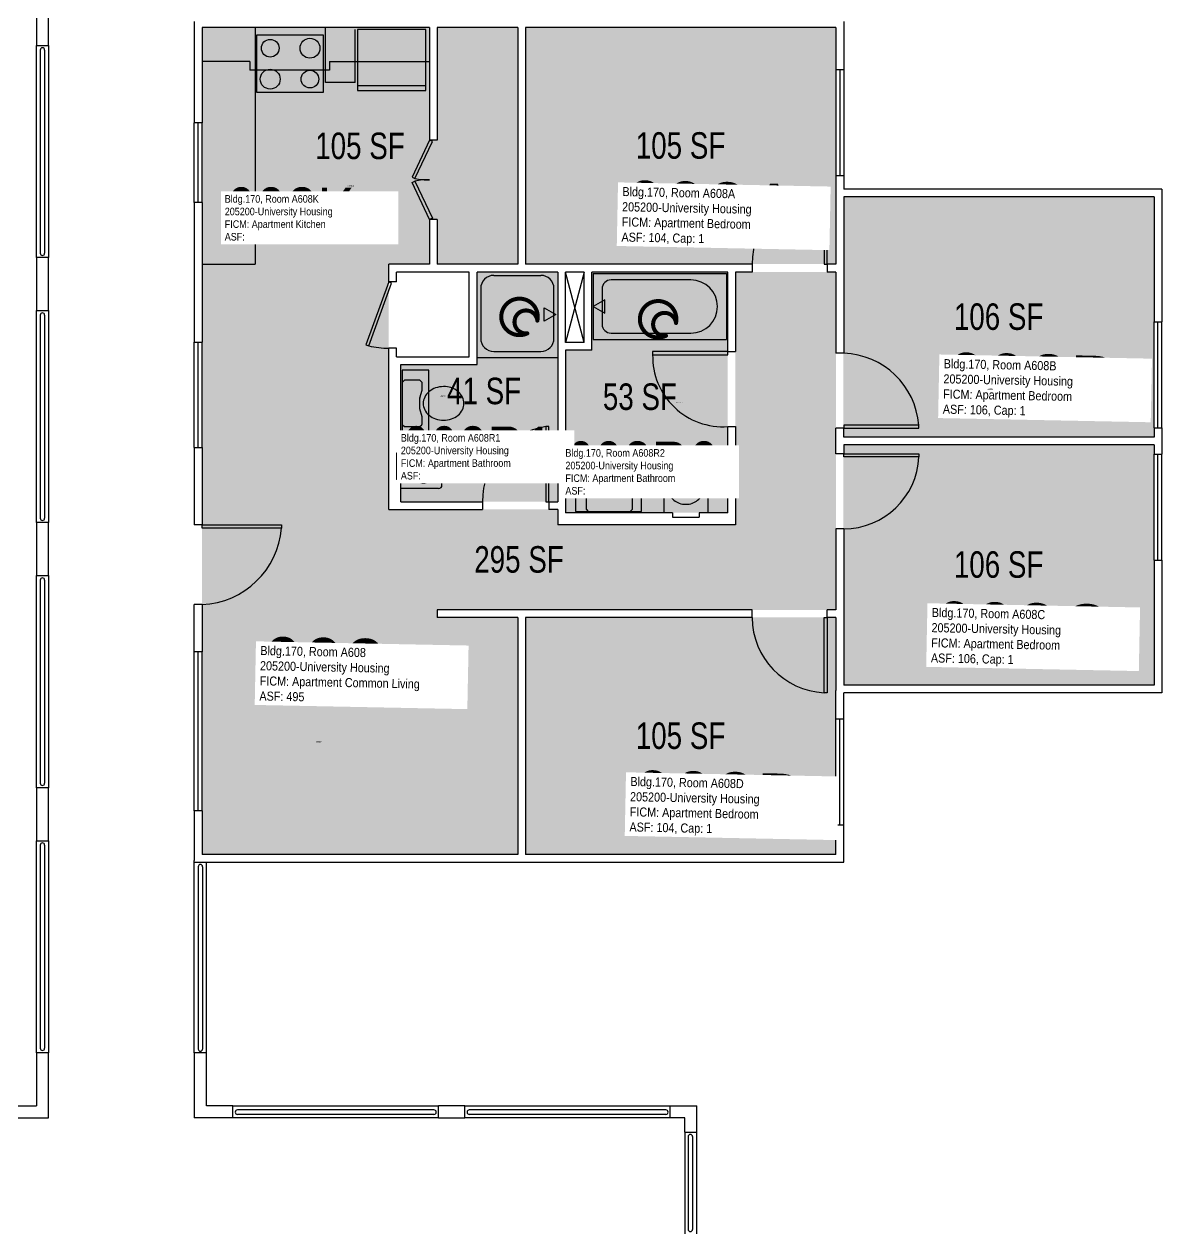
# Model space of a CAD drawing. Header units: inches. Extents: x -88 to 2437, y -52 to 1673.
# Drawn here: x 1898 to 2413, y 274 to 822 of the extents above; entities that cross this region are included whole.
import ezdxf
from ezdxf.enums import TextEntityAlignment as Align

# ---------------------------------------------------------------- set-up
doc = ezdxf.new("R2010")
doc.units = ezdxf.units.IN
doc.header["$LTSCALE"] = 10
doc.header["$MEASUREMENT"] = 0
doc.layers.get('0').update_dxf_attribs({"linetype": 'CONTINUOUS'})
for name, color, linetype in [('A-DOOR', 2, 'CONTINUOUS'), ('A-FLOR', 3, 'CONTINUOUS'), ('A-GLAZ', 1, 'CONTINUOUS'), ('A-IDEN-ICON', 4, 'CONTINUOUS'), ('A-IDEN-RNUM', 7, 'CONTINUOUS'), ('A-IDEN-SNUM', 4, 'CONTINUOUS'), ('A-IDEN-VNUM', 4, 'CONTINUOUS'), ('A-WALL', 5, 'CONTINUOUS'), ('AREA-TEXT', 3, 'CONTINUOUS'), ('Rooms-Category-Color', 7, 'CONTINUOUS'), ('Rooms-College-Color', 7, 'CONTINUOUS'), ('Rooms-Department-Color', 7, 'CONTINUOUS'), ('Rooms-Division-Color', 7, 'CONTINUOUS'), ('Rooms-Information', 7, 'CONTINUOUS')]:
    doc.layers.add(name, color=color, linetype=linetype)
doc.styles.add('CP_AREA', font='arial.ttf', dxfattribs={"height": 15})
doc.styles.add('CP_ROOMSNUMBER', font='arial.ttf', dxfattribs={"height": 1})
doc.styles.add('CP_ROOMVNUMBER', font='arial.ttf', dxfattribs={"width": 0.85, "height": 0.075})

# ---------------------------------------------------------------- blocks, each defined once
blk = doc.blocks.new('CPBATH')
at = {"color": 0, "linetype": 'ByBlock', "const_width": 0.0127}
for points in [[(0.0571, 0.0168, 0.861492), (-0.0551, 0, 1)], [(0.0571, 0.0168, 0.729002), (-0.0084, -0.0042, 1)], [(-0.0551, 0, 0.726902), (0.0487, -0.0337, 1)], [(-0.0084, -0.0042, 0.609468), (0.0487, -0.0337, 1)]]:
    blk.add_lwpolyline(points, format="xyb", dxfattribs=at)
at = {"color": 0, "linetype": 'ByBlock', "const_width": 0.00637}
for points in [[(0.0544, 0.0152, 1), (0.0599, 0.0184, 1)], [(0.0459, -0.0353, 1), (0.0515, -0.0321, 1)]]:
    blk.add_lwpolyline(points, format="xyb", close=True, dxfattribs=at)

msp = doc.modelspace()

# ---------------------------------------------------------------- hatches: boundary and pattern name
at = {"layer": 'Rooms-Category-Color', "true_color": 0x728ef3}
for points in [[(2081.81, 712.84), (1978.81, 712.84), (1978.81, 820.09), (2081.81, 820.09), (2081.81, 769.09), (2085.31, 769.09), (2085.31, 820.09), (2121.81, 820.09), (2121.81, 712.84), (2085.31, 712.84), (2085.31, 733.09), (2081.81, 733.09)], [(2125.18, 713.02), (2125.18, 820.27), (2265.68, 820.27), (2265.68, 713.02)], [(2269.18, 634.77), (2269.18, 743.52), (2409.68, 743.52), (2409.68, 634.77)], [(2265.81, 709.34), (2265.81, 556.34), (2085.31, 556.34), (2085.31, 552.84), (2121.81, 552.84), (2121.81, 445.59), (1978.81, 445.59), (1978.81, 712.84), (2063.31, 712.84), (2063.31, 601.84), (2139.81, 601.84), (2139.81, 594.84), (2220.31, 594.84), (2220.31, 709.34)], [(2068.81, 667.47), (2103.31, 667.47), (2103.31, 709.34), (2139.81, 709.34), (2139.81, 605.34), (2068.81, 605.34)], [(2216.81, 709.34), (2216.81, 600.34), (2143.31, 600.34), (2143.31, 673.97), (2155.31, 673.97), (2155.31, 709.34)], [(2269.18, 522.52), (2269.18, 631.27), (2409.68, 631.27), (2409.68, 522.52)], [(2125.18, 445.77), (2125.18, 553.02), (2265.68, 553.02), (2265.68, 445.77)]]:
    msp.add_hatch(color=171, dxfattribs=at).paths.add_polyline_path(points)
at = {"layer": 'Rooms-College-Color', "true_color": 0xadadad}
for points in [[(2081.81, 712.84), (1978.81, 712.84), (1978.81, 820.09), (2081.81, 820.09), (2081.81, 769.09), (2085.31, 769.09), (2085.31, 820.09), (2121.81, 820.09), (2121.81, 712.84), (2085.31, 712.84), (2085.31, 733.09), (2081.81, 733.09)], [(2125.18, 713.02), (2125.18, 820.27), (2265.68, 820.27), (2265.68, 713.02)], [(2269.18, 634.77), (2269.18, 743.52), (2409.68, 743.52), (2409.68, 634.77)], [(2265.81, 709.34), (2265.81, 556.34), (2085.31, 556.34), (2085.31, 552.84), (2121.81, 552.84), (2121.81, 445.59), (1978.81, 445.59), (1978.81, 712.84), (2063.31, 712.84), (2063.31, 601.84), (2139.81, 601.84), (2139.81, 594.84), (2220.31, 594.84), (2220.31, 709.34)], [(2068.81, 667.47), (2103.31, 667.47), (2103.31, 709.34), (2139.81, 709.34), (2139.81, 605.34), (2068.81, 605.34)], [(2216.81, 709.34), (2216.81, 600.34), (2143.31, 600.34), (2143.31, 673.97), (2155.31, 673.97), (2155.31, 709.34)], [(2269.18, 522.52), (2269.18, 631.27), (2409.68, 631.27), (2409.68, 522.52)], [(2125.18, 445.77), (2125.18, 553.02), (2265.68, 553.02), (2265.68, 445.77)]]:
    msp.add_hatch(color=253, dxfattribs=at).paths.add_polyline_path(points)
at = {"layer": 'Rooms-Department-Color', "true_color": 0x604aed}
for points in [[(2081.81, 712.84), (1978.81, 712.84), (1978.81, 820.09), (2081.81, 820.09), (2081.81, 769.09), (2085.31, 769.09), (2085.31, 820.09), (2121.81, 820.09), (2121.81, 712.84), (2085.31, 712.84), (2085.31, 733.09), (2081.81, 733.09)], [(2125.18, 713.02), (2125.18, 820.27), (2265.68, 820.27), (2265.68, 713.02)], [(2269.18, 634.77), (2269.18, 743.52), (2409.68, 743.52), (2409.68, 634.77)], [(2265.81, 709.34), (2265.81, 556.34), (2085.31, 556.34), (2085.31, 552.84), (2121.81, 552.84), (2121.81, 445.59), (1978.81, 445.59), (1978.81, 712.84), (2063.31, 712.84), (2063.31, 601.84), (2139.81, 601.84), (2139.81, 594.84), (2220.31, 594.84), (2220.31, 709.34)], [(2068.81, 667.47), (2103.31, 667.47), (2103.31, 709.34), (2139.81, 709.34), (2139.81, 605.34), (2068.81, 605.34)], [(2216.81, 709.34), (2216.81, 600.34), (2143.31, 600.34), (2143.31, 673.97), (2155.31, 673.97), (2155.31, 709.34)], [(2269.18, 522.52), (2269.18, 631.27), (2409.68, 631.27), (2409.68, 522.52)], [(2125.18, 445.77), (2125.18, 553.02), (2265.68, 553.02), (2265.68, 445.77)]]:
    msp.add_hatch(color=173, dxfattribs=at).paths.add_polyline_path(points)
at = {"layer": 'Rooms-Division-Color', "true_color": 0x604aed}
for points in [[(2081.81, 712.84), (1978.81, 712.84), (1978.81, 820.09), (2081.81, 820.09), (2081.81, 769.09), (2085.31, 769.09), (2085.31, 820.09), (2121.81, 820.09), (2121.81, 712.84), (2085.31, 712.84), (2085.31, 733.09), (2081.81, 733.09)], [(2125.18, 713.02), (2125.18, 820.27), (2265.68, 820.27), (2265.68, 713.02)], [(2269.18, 634.77), (2269.18, 743.52), (2409.68, 743.52), (2409.68, 634.77)], [(2265.81, 709.34), (2265.81, 556.34), (2085.31, 556.34), (2085.31, 552.84), (2121.81, 552.84), (2121.81, 445.59), (1978.81, 445.59), (1978.81, 712.84), (2063.31, 712.84), (2063.31, 601.84), (2139.81, 601.84), (2139.81, 594.84), (2220.31, 594.84), (2220.31, 709.34)], [(2068.81, 667.47), (2103.31, 667.47), (2103.31, 709.34), (2139.81, 709.34), (2139.81, 605.34), (2068.81, 605.34)], [(2216.81, 709.34), (2216.81, 600.34), (2143.31, 600.34), (2143.31, 673.97), (2155.31, 673.97), (2155.31, 709.34)], [(2269.18, 522.52), (2269.18, 631.27), (2409.68, 631.27), (2409.68, 522.52)], [(2125.18, 445.77), (2125.18, 553.02), (2265.68, 553.02), (2265.68, 445.77)]]:
    msp.add_hatch(color=173, dxfattribs=at).paths.add_polyline_path(points)

# ---------------------------------------------------------------- linework, layer by layer
for p, q in [((2002.81, 820.09), (2002.81, 712.84)), ((2003.67, 816.68), (2033.67, 816.68)), ((2003.67, 790.68), (2003.67, 816.68)), ((2033.67, 816.68), (2033.67, 790.68)), ((2034.67, 795.09), (2034.67, 820.09)), ((2048.18, 795.09), (2048.18, 819.09)), ((2080.18, 819.09), (2049.18, 819.09)), ((2049.18, 819.09), (2049.18, 791.59)), ((2080.18, 791.59), (2080.18, 819.09)), ((2000.44, 804.68), (1978.81, 804.68)), ((2000.44, 804.68), (2000.44, 800.68)), ((2036.44, 800.68), (2000.44, 800.68)), ((2036.44, 804.68), (2081.81, 804.68)), ((2036.44, 804.68), (2036.44, 800.68)), ((2048.18, 795.09), (2034.67, 795.09)), ((2033.67, 790.68), (2003.67, 790.68)), ((2049.18, 793.84), (2080.18, 793.84)), ((2049.18, 791.59), (2080.18, 791.59)), ((1978.81, 712.84), (2002.81, 712.84)), ((2110.97, 707.84), (2132.14, 707.84)), ((2151.81, 709.35), (2143.31, 677.47)), ((2151.81, 677.47), (2143.31, 709.34)), ((2155.93, 708.72), (2216.18, 708.72)), ((2155.93, 708.72), (2155.93, 678.72)), ((2216.18, 708.72), (2216.18, 678.72)), ((2104.97, 701.84), (2104.97, 679.34)), ((2138.14, 679.34), (2138.14, 701.84)), ((2159.95, 701.75), (2159.95, 685.68)), ((2200.11, 705.77), (2163.96, 705.77)), ((2161.13, 696.72), (2155.93, 693.72)), ((2161.13, 690.72), (2161.13, 696.72)), ((2133.71, 687.09), (2133.71, 693.09)), ((2133.71, 693.09), (2138.91, 690.09)), ((2155.93, 693.72), (2161.13, 690.72)), ((2138.91, 690.09), (2133.71, 687.09)), ((2163.96, 681.67), (2200.11, 681.67)), ((2155.93, 678.72), (2216.18, 678.72)), ((2139.81, 670.47), (2103.31, 670.47)), ((2110.97, 673.34), (2132.14, 673.34)), ((2081.41, 664.84), (2069.41, 664.84)), ((2069.41, 664.84), (2069.41, 634.84)), ((2081.41, 634.84), (2081.41, 664.84)), ((2070.41, 660.34), (2069.41, 659.34)), ((2069.41, 659.34), (2069.41, 640.34)), ((2077.41, 660.34), (2070.41, 660.34)), ((2078.41, 659.34), (2077.41, 660.34)), ((2078.41, 655.84), (2078.41, 659.34)), ((2077.41, 647.34), (2077.41, 652.28)), ((2077.42, 652.4), (2078.41, 655.84)), ((2078.41, 643.84), (2077.41, 647.34)), ((2078.41, 640.51), (2078.41, 643.84)), ((2069.41, 640.34), (2070.41, 639.34)), ((2070.41, 639.34), (2077.41, 639.34)), ((2077.41, 639.34), (2078.28, 640.22)), ((2085.93, 631.34), (2068.81, 631.34)), ((2069.41, 634.84), (2081.41, 634.84)), ((2087.43, 612.84), (2087.43, 629.84)), ((2206.31, 618.97), (2189.31, 618.97)), ((2187.81, 617.47), (2187.81, 600.34)), ((2207.81, 617.47), (2207.81, 600.34)), ((2085.93, 611.34), (2068.81, 611.34)), ((2147.81, 612.97), (2147.81, 600.97)), ((2177.81, 612.97), (2147.81, 612.97)), ((2152.68, 608.79), (2152.68, 601.97)), ((2153.68, 609.97), (2152.8, 609.09)), ((2157.18, 609.97), (2153.68, 609.97)), ((2160.63, 608.98), (2157.18, 609.97)), ((2165.62, 608.97), (2160.74, 608.97)), ((2169.18, 609.97), (2165.74, 608.98)), ((2172.51, 609.97), (2169.18, 609.97)), ((2173.68, 608.97), (2172.8, 609.84)), ((2173.68, 601.97), (2173.68, 608.97)), ((2177.81, 600.97), (2177.81, 612.97)), ((2147.81, 600.97), (2177.81, 600.97)), ((2152.68, 601.97), (2153.68, 600.97)), ((2153.68, 600.97), (2172.68, 600.97)), ((2172.68, 600.97), (2173.68, 601.97))]:
    msp.add_line(p, q)
for centre, radius in [((2009.67, 810.68), 4), ((2027.67, 810.68), 4.5), ((2009.67, 796.68), 4.5), ((2027.67, 796.68), 4)]:
    msp.add_circle(centre, radius)
for centre, radius, start, end in [((2110.97, 701.84), 6, 90, 180), ((2132.14, 701.84), 6, 0, 90), ((2163.96, 701.75), 4.02, 90, 180), ((2200.11, 693.72), 12.05, 270, 90), ((2163.96, 685.68), 4.02, 180, 270), ((2110.97, 679.34), 6, 180, 270), ((2132.14, 679.34), 6, 270, 0), ((2088.17, 646.26), 11.18, 90, 108.8354), ((2088.74, 648.91), 8.55, 71.1646, 93.7754), ((2077.82, 652.28), 0.418, 164.0546, 180), ((2085.24, 649.84), 6.3, 153.2988, 180), ((2086.66, 649.13), 7.89, 129.4725, 153.2988), ((2087.57, 648.02), 9.33, 108.8354, 129.4725), ((2088.19, 647.31), 10.24, 50.5275, 71.1646), ((2089.69, 649.13), 7.89, 26.7012, 50.5275), ((2091.1, 649.84), 6.3, 0, 26.7012), ((2085.24, 649.84), 6.3, 180, 206.7012), ((2086.66, 650.55), 7.89, 206.7012, 230.5275), ((2089.69, 650.55), 7.89, 309.4725, 333.2988), ((2091.1, 649.84), 6.3, 333.2988, 0), ((2087.57, 651.67), 9.33, 230.5275, 251.1646), ((2088.17, 653.42), 11.18, 251.1646, 270), ((2088.17, 653.42), 11.18, 270, 288.8354), ((2088.77, 651.67), 9.33, 288.8354, 309.4725), ((2077.99, 640.51), 0.418, 315, 0), ((2085.93, 629.84), 1.5, 0, 90), ((2080.36, 621.79), 7.65, 139.8991, 160.7706), ((2079.55, 622.47), 6.59, 116.1916, 139.8991), ((2079.03, 623.52), 5.42, 90, 116.1916), ((2079.03, 623.52), 5.42, 63.8084, 90), ((2078.51, 622.47), 6.59, 40.1009, 63.8084), ((2077.7, 621.79), 7.65, 19.2294, 40.1009), ((2165.71, 619.75), 10.24, 140.5275, 161.1646), ((2163.89, 621.25), 7.89, 116.7012, 140.5275), ((2163.18, 622.66), 6.3, 90, 116.7012), ((2163.18, 622.66), 6.3, 63.2988, 90), ((2162.47, 621.25), 7.89, 39.4725, 63.2988), ((2161.36, 620.33), 9.33, 18.8354, 39.4725), ((2081.63, 621.34), 9, 160.7706, 180), ((2081.63, 621.34), 9, 180, 199.2294), ((2076.43, 621.34), 9, 0, 19.2294), ((2076.43, 621.34), 9, 340.7706, 0), ((2164.11, 620.3), 8.55, 161.1646, 183.7754), ((2166.76, 619.73), 11.18, 180, 198.8354), ((2159.6, 619.73), 11.18, 0, 18.8354), ((2159.6, 619.73), 11.18, 341.1646, 0), ((2189.31, 617.47), 1.5, 90, 180), ((2206.31, 617.47), 1.5, 0, 90), ((2080.36, 620.9), 7.65, 199.2294, 220.1009), ((2079.55, 620.21), 6.59, 220.1009, 243.8084), ((2079.03, 619.16), 5.42, 243.8084, 270), ((2079.03, 619.16), 5.42, 270, 296.1916), ((2078.51, 620.21), 6.59, 296.1916, 319.8991), ((2077.7, 620.9), 7.65, 319.8991, 340.7706), ((2165.01, 619.13), 9.33, 198.8354, 219.4725), ((2161.36, 619.13), 9.33, 320.5275, 341.1646), ((2196.68, 610.05), 6.59, 130.1009, 153.8084), ((2197.36, 609.24), 7.65, 109.2294, 130.1009), ((2197.81, 607.96), 9, 90, 109.2294), ((2197.81, 607.96), 9, 70.7706, 90), ((2198.25, 609.24), 7.65, 49.8991, 70.7706), ((2198.93, 610.05), 6.59, 26.1916, 49.8991), ((2085.93, 612.84), 1.5, 270, 0), ((2153.1, 608.79), 0.418, 135, 180), ((2163.89, 618.22), 7.89, 219.4725, 243.2988), ((2163.18, 616.8), 6.3, 243.2988, 270), ((2160.74, 609.38), 0.418, 254.0546, 270), ((2163.18, 616.8), 6.3, 270, 296.7012), ((2165.62, 609.38), 0.418, 270, 285.9454), ((2162.47, 618.22), 7.89, 296.7012, 320.5275), ((2172.51, 609.55), 0.418, 45, 90), ((2195.63, 610.57), 5.42, 153.8084, 180), ((2195.63, 610.57), 5.42, 180, 206.1916), ((2196.68, 611.08), 6.59, 206.1916, 229.8991), ((2198.93, 611.08), 6.59, 310.1009, 333.8084), ((2199.99, 610.57), 5.42, 0, 26.1916), ((2199.99, 610.57), 5.42, 333.8084, 0), ((2197.36, 611.9), 7.65, 229.8991, 250.7706), ((2197.81, 613.17), 9, 250.7706, 270), ((2197.81, 613.17), 9, 270, 289.2294), ((2198.25, 611.9), 7.65, 289.2294, 310.1009)]:
    msp.add_arc(centre, radius, start, end)
at = {"layer": 'A-DOOR'}
for p, q in [((2081.81, 769.09), (2073.93, 752.24)), ((2075.21, 751.65), (2083.09, 768.49)), ((2083.09, 768.49), (2081.81, 769.09)), ((2073.93, 752.24), (2075.21, 751.65)), ((2073.93, 749.94), (2075.21, 750.54)), ((2075.21, 750.54), (2083.09, 733.69)), ((2081.81, 733.09), (2073.93, 749.94)), ((2261.81, 746.84), (2260.39, 746.84)), ((2260.39, 746.84), (2260.39, 712.84)), ((2261.81, 712.84), (2261.81, 746.84)), ((2083.09, 733.69), (2081.81, 733.09)), ((2260.39, 712.84), (2261.81, 712.84)), ((2063.31, 704.84), (2053.01, 676.36)), ((2054.34, 675.88), (2064.64, 704.36)), ((2064.64, 704.36), (2063.31, 704.84)), ((2053.01, 676.36), (2054.34, 675.88)), ((2216.81, 673.34), (2182.81, 673.34)), ((2182.81, 673.34), (2182.81, 671.92)), ((2182.81, 671.92), (2216.81, 671.92)), ((2216.81, 671.92), (2216.81, 673.34)), ((2135.81, 639.34), (2134.39, 639.34)), ((2134.39, 639.34), (2134.39, 605.34)), ((2135.81, 605.34), (2135.81, 639.34)), ((2269.31, 640.01), (2269.31, 638.59)), ((2303.31, 640.01), (2269.31, 640.01)), ((2269.31, 638.59), (2303.31, 638.59)), ((2303.31, 638.59), (2303.31, 640.01)), ((2269.31, 625.67), (2269.31, 627.09)), ((2269.31, 627.09), (2303.31, 627.09)), ((2303.31, 625.67), (2269.31, 625.67)), ((2303.31, 627.09), (2303.31, 625.67)), ((2134.39, 605.34), (2135.81, 605.34)), ((1978.81, 593.42), (1978.81, 594.84)), ((1978.81, 594.84), (2014.81, 594.84)), ((2014.81, 593.42), (1978.81, 593.42)), ((2014.81, 594.84), (2014.81, 593.42)), ((2260.39, 552.84), (2261.81, 552.84)), ((2260.39, 518.84), (2260.39, 552.84)), ((2261.81, 552.84), (2261.81, 518.84)), ((2261.81, 518.84), (2260.39, 518.84))]:
    msp.add_line(p, q, dxfattribs=at)
for centre, radius, start, end in [((2080.64, 776.77), 25.7, 257.7951, 272.6003), ((2080.64, 725.42), 25.7, 87.3997, 102.2049), ((2261.57, 713.1), 33.77, 92.005, 180.4328), ((2064.23, 721.38), 46.56, 257.7303, 268.8634), ((2214.68, 671.16), 31.88, 178.6169, 273.8208), ((2267.99, 637.18), 35.43, 4.5723, 87.8654), ((2139.66, 605.9), 33.85, 98.9487, 180.9447), ((2269.36, 627.07), 33.98, 269.9173, 357.6449), ((1977.33, 596.41), 37.6, 272.2523, 355.4481), ((2262.19, 553.18), 34.38, 180.5585, 267.0038)]:
    msp.add_arc(centre, radius, start, end, dxfattribs=at)
at = {"layer": 'A-FLOR'}
for p, q in [((1905.56, 809.86), (1905.56, 717.86)), ((1907.56, 809.86), (1907.56, 717.86)), ((1905.56, 689.86), (1905.56, 597.86)), ((1907.56, 689.86), (1907.56, 597.86)), ((1905.56, 569.86), (1905.56, 477.86)), ((1907.56, 569.86), (1907.56, 477.86)), ((1905.56, 449.86), (1905.56, 357.86)), ((1907.56, 449.86), (1907.56, 357.86)), ((1977.06, 440.09), (1977.06, 357.51)), ((1979.06, 440.09), (1979.06, 357.51)), ((2083.81, 329.93), (1994.81, 329.93)), ((2188.81, 329.93), (2099.81, 329.93)), ((2083.81, 327.93), (1994.81, 327.93)), ((2188.81, 327.93), (2099.81, 327.93)), ((2198.88, 317.86), (2198.88, 275.86)), ((2200.88, 317.86), (2200.88, 275.86))]:
    msp.add_line(p, q, dxfattribs=at)
for centre, start, end in [((1906.56, 809.86), 0, 180), ((1906.56, 717.86), 180, 0), ((1906.56, 689.86), 0, 180), ((1906.56, 597.86), 180, 0), ((1906.56, 569.86), 0, 180), ((1906.56, 477.86), 180, 0), ((1906.56, 449.86), 0, 180), ((1978.06, 440.09), 360, 180), ((1906.56, 357.86), 180, 0), ((1978.06, 357.51), 180, 0)]:
    msp.add_arc(centre, 1, start, end, dxfattribs=at)
at = {"layer": 'A-FLOR', "extrusion": (5.11452e-05, 1.68319e-14, 1)}
for centre in [(1994.81, 328.93, 0.1), (2099.81, 328.93, 0.11)]:
    msp.add_arc(centre, 1, 90, 270, dxfattribs=at)
at = {"layer": 'A-FLOR', "extrusion": (-5.11452e-05, 1.46751e-14, 1)}
for centre in [(2083.81, 328.93, -0.11), (2188.81, 328.93, -0.11)]:
    msp.add_arc(centre, 1, 270, 90, dxfattribs=at)
at = {"layer": 'A-FLOR', "extrusion": (2.10505e-14, -5.11452e-05, 1)}
msp.add_arc((2199.88, 317.86, -0.02), 1, 0, 180, dxfattribs=at)
at = {"layer": 'A-FLOR', "extrusion": (1.04848e-14, 5.11452e-05, 1)}
msp.add_arc((2199.88, 275.86, 0.01), 1, 180, 360, dxfattribs=at)
at = {"layer": 'A-GLAZ'}
for p, q in [((2265.81, 800.84), (2265.81, 752.84)), ((2267.56, 800.84), (2267.56, 752.84)), ((2269.31, 800.84), (2269.31, 752.84)), ((1975.31, 740.84), (1975.31, 776.84)), ((1977.06, 740.84), (1977.06, 776.84)), ((1978.81, 740.84), (1978.81, 776.84)), ((2409.81, 638.84), (2409.81, 686.84)), ((2411.56, 638.84), (2411.56, 686.84)), ((2413.31, 638.84), (2413.31, 686.84)), ((1975.31, 629.84), (1975.31, 677.59)), ((1977.06, 629.84), (1977.06, 677.59)), ((1978.81, 629.84), (1978.81, 677.59)), ((2409.81, 578.84), (2409.81, 626.84)), ((2411.56, 578.84), (2411.56, 626.84)), ((2413.31, 578.84), (2413.31, 626.84)), ((1975.31, 465.34), (1975.31, 537.34)), ((1977.06, 465.34), (1977.06, 537.34)), ((1978.81, 465.34), (1978.81, 537.34)), ((2265.81, 458.84), (2265.81, 506.84)), ((2267.56, 458.84), (2267.56, 506.84)), ((2269.31, 458.84), (2269.31, 506.84))]:
    msp.add_line(p, q, dxfattribs=at)
at = {"layer": 'A-WALL'}
for p, q in [((1903.81, 835.86), (1903.81, 811.86)), ((1909.31, 811.86), (1909.31, 835.86)), ((1975.31, 822.84), (1975.31, 776.84)), ((2269.31, 822.84), (2269.31, 800.84)), ((1978.81, 820.09), (1978.81, 776.84)), ((2081.81, 820.09), (1978.81, 820.09)), ((2081.81, 820.09), (2081.81, 769.09)), ((2085.31, 820.09), (2085.31, 769.09)), ((2121.81, 820.09), (2085.31, 820.09)), ((2121.81, 820.09), (2121.81, 712.84)), ((2125.31, 820.09), (2125.31, 712.84)), ((2265.81, 820.09), (2125.31, 820.09)), ((2265.81, 820.09), (2265.81, 800.84)), ((1903.81, 715.86), (1903.81, 811.86)), ((1903.81, 811.86), (1909.31, 811.86)), ((1909.31, 811.86), (1909.31, 715.86)), ((2269.31, 800.84), (2265.81, 800.84)), ((1978.81, 776.84), (1975.31, 776.84)), ((2085.31, 769.09), (2081.81, 769.09)), ((2269.31, 752.84), (2265.81, 752.84)), ((2265.81, 752.84), (2265.81, 747.84)), ((2269.31, 752.84), (2269.31, 746.84)), ((2265.81, 747.84), (2265.81, 712.84)), ((2413.31, 746.84), (2269.31, 746.84)), ((2413.31, 746.84), (2413.31, 686.84)), ((1975.31, 740.84), (1975.31, 677.59)), ((1978.81, 740.84), (1975.31, 740.84)), ((1978.81, 740.84), (1978.81, 712.84)), ((2269.31, 743.34), (2269.31, 672.59)), ((2409.81, 743.34), (2269.31, 743.34)), ((2409.81, 743.34), (2409.81, 686.84)), ((2081.81, 733.09), (2081.81, 712.84)), ((2085.31, 733.09), (2081.81, 733.09)), ((2085.31, 733.09), (2085.31, 712.84)), ((1909.31, 715.86), (1903.81, 715.86)), ((1903.81, 715.86), (1903.81, 691.86)), ((1909.31, 691.86), (1909.31, 715.86)), ((1978.81, 712.84), (1978.81, 677.59)), ((2081.81, 712.84), (2063.31, 712.84)), ((2063.31, 704.84), (2063.31, 712.84)), ((2121.81, 712.84), (2085.31, 712.84)), ((2227.81, 712.84), (2125.31, 712.84)), ((2227.81, 712.84), (2227.81, 709.34)), ((2265.81, 712.84), (2261.81, 712.84)), ((2261.81, 712.84), (2261.81, 709.34)), ((2099.81, 709.34), (2066.81, 709.34)), ((2066.81, 704.84), (2066.81, 709.34)), ((2099.81, 670.97), (2099.81, 709.34)), ((2139.81, 709.34), (2103.31, 709.34)), ((2103.31, 667.47), (2103.31, 709.34)), ((2139.81, 709.34), (2139.81, 605.34)), ((2151.81, 709.34), (2143.31, 709.34)), ((2143.31, 677.47), (2143.31, 709.34)), ((2151.81, 677.47), (2151.81, 709.34)), ((2216.81, 709.34), (2155.31, 709.34)), ((2155.31, 673.97), (2155.31, 709.34)), ((2216.81, 673.34), (2216.81, 709.34)), ((2227.81, 709.34), (2220.31, 709.34)), ((2220.31, 709.34), (2220.31, 673.34)), ((2265.81, 709.34), (2261.81, 709.34)), ((2265.81, 709.34), (2265.81, 672.59)), ((2066.81, 704.84), (2063.31, 704.84)), ((1903.81, 595.86), (1903.81, 691.86)), ((1903.81, 691.86), (1909.31, 691.86)), ((1909.31, 691.86), (1909.31, 595.86)), ((2409.81, 686.84), (2413.31, 686.84)), ((1975.31, 677.59), (1978.81, 677.59)), ((2066.81, 674.84), (2063.31, 674.84)), ((2063.31, 601.84), (2063.31, 674.84)), ((2066.81, 670.97), (2066.81, 674.84)), ((2151.81, 677.47), (2143.31, 677.47)), ((2143.31, 673.97), (2143.31, 600.34)), ((2155.31, 673.97), (2143.31, 673.97)), ((2066.81, 670.97), (2099.81, 670.97)), ((2216.81, 673.34), (2220.31, 673.34)), ((2269.31, 672.59), (2265.81, 672.59)), ((2068.81, 667.47), (2103.31, 667.47)), ((2068.81, 627.34), (2068.81, 667.47)), ((2216.81, 600.34), (2216.81, 639.34)), ((2216.81, 639.34), (2220.31, 639.34)), ((2220.31, 639.34), (2220.31, 594.84)), ((2265.81, 627.09), (2265.81, 638.59)), ((2269.31, 638.59), (2265.81, 638.59)), ((2269.31, 634.59), (2269.31, 638.59)), ((2409.81, 638.84), (2413.31, 638.84)), ((2409.81, 638.84), (2409.81, 634.59)), ((2413.31, 638.84), (2413.31, 626.84)), ((2409.81, 634.59), (2269.31, 634.59)), ((2409.81, 631.09), (2269.31, 631.09)), ((2269.31, 631.09), (2269.31, 627.09)), ((2409.81, 631.09), (2409.81, 626.84)), ((1975.31, 629.84), (1975.31, 594.84)), ((1975.31, 629.84), (1978.81, 629.84)), ((1978.81, 629.84), (1978.81, 594.84)), ((2068.81, 627.34), (2066.81, 627.34)), ((2066.81, 627.34), (2066.81, 615.34)), ((2269.31, 627.09), (2265.81, 627.09)), ((2409.81, 626.84), (2413.31, 626.84)), ((2068.81, 615.34), (2066.81, 615.34)), ((2068.81, 605.34), (2068.81, 615.34)), ((2068.81, 605.34), (2105.81, 605.34)), ((2105.81, 605.34), (2105.81, 601.84)), ((2135.81, 605.34), (2139.81, 605.34)), ((2135.81, 605.34), (2135.81, 601.84)), ((2063.31, 601.84), (2105.81, 601.84)), ((2139.81, 601.84), (2135.81, 601.84)), ((2139.81, 601.84), (2139.81, 594.84)), ((2191.81, 600.34), (2143.31, 600.34)), ((2191.81, 600.34), (2191.81, 598.34)), ((2191.81, 598.34), (2203.81, 598.34)), ((2203.81, 600.34), (2203.81, 598.34)), ((2216.81, 600.34), (2203.81, 600.34)), ((1909.31, 595.86), (1903.81, 595.86)), ((1903.81, 595.86), (1903.81, 571.86)), ((1909.31, 571.86), (1909.31, 595.86)), ((1978.81, 594.84), (1975.31, 594.84)), ((2220.31, 594.84), (2139.81, 594.84)), ((2265.81, 593.09), (2265.81, 556.34)), ((2269.31, 593.09), (2265.81, 593.09)), ((2269.31, 593.09), (2269.31, 522.34)), ((2409.81, 578.84), (2413.31, 578.84)), ((2409.81, 578.84), (2409.81, 522.34)), ((2413.31, 578.84), (2413.31, 518.84)), ((1903.81, 475.86), (1903.81, 571.86)), ((1903.81, 571.86), (1909.31, 571.86)), ((1909.31, 571.86), (1909.31, 475.86)), ((1978.81, 558.84), (1975.31, 558.84)), ((1975.31, 537.34), (1975.31, 558.84)), ((1978.81, 558.84), (1978.81, 537.34)), ((2227.81, 556.34), (2085.31, 556.34)), ((2085.31, 556.34), (2085.31, 552.84)), ((2227.81, 552.84), (2227.81, 556.34)), ((2261.81, 552.84), (2261.81, 556.34)), ((2265.81, 556.34), (2261.81, 556.34)), ((2121.81, 552.84), (2085.31, 552.84)), ((2121.81, 552.84), (2121.81, 445.59)), ((2227.81, 552.84), (2125.31, 552.84)), ((2125.31, 552.84), (2125.31, 445.59)), ((2265.81, 552.84), (2261.81, 552.84)), ((2265.81, 552.84), (2265.81, 519.84)), ((1978.81, 537.34), (1975.31, 537.34)), ((2409.81, 522.34), (2269.31, 522.34)), ((2265.81, 506.84), (2265.81, 519.84)), ((2413.31, 518.84), (2269.31, 518.84)), ((2269.31, 506.84), (2269.31, 518.84)), ((2269.31, 506.84), (2265.81, 506.84)), ((1909.31, 475.86), (1903.81, 475.86)), ((1903.81, 475.86), (1903.81, 451.86)), ((1909.31, 451.86), (1909.31, 475.86)), ((1978.81, 465.34), (1975.31, 465.34)), ((1975.31, 465.34), (1975.31, 442.84)), ((1978.81, 465.34), (1978.81, 445.59)), ((2269.31, 458.84), (2265.81, 458.84)), ((2265.81, 445.59), (2265.81, 458.84)), ((2269.31, 442.84), (2269.31, 458.84)), ((1903.81, 355.86), (1903.81, 451.86)), ((1903.81, 451.86), (1909.31, 451.86)), ((1909.31, 451.86), (1909.31, 355.86)), ((2121.81, 445.59), (1978.81, 445.59)), ((2265.81, 445.59), (2125.31, 445.59)), ((1975.31, 442.09), (1975.31, 442.84)), ((1975.31, 355.86), (1975.31, 442.09)), ((1975.31, 442.09), (2269.31, 442.09)), ((1980.81, 355.86), (1980.81, 442.09)), ((2269.31, 442.09), (2269.31, 442.84)), ((1903.81, 355.86), (1903.81, 331.86)), ((1909.31, 355.86), (1903.81, 355.86)), ((1909.31, 326.36), (1909.31, 355.86)), ((1975.31, 355.86), (1975.31, 326.36)), ((1980.81, 355.86), (1975.31, 355.86)), ((1980.81, 331.86), (1980.81, 355.86)), ((1879.81, 331.86), (1903.81, 331.86)), ((1992.81, 331.86), (1980.81, 331.86)), ((1992.81, 326.36), (1992.81, 331.86)), ((1992.81, 331.86), (2085.81, 331.86)), ((2097.81, 331.86), (2085.81, 331.86)), ((2085.81, 326.36), (2085.81, 331.86)), ((2097.81, 326.36), (2097.81, 331.86)), ((2097.81, 331.86), (2190.81, 331.86)), ((2190.81, 331.86), (2202.81, 331.86)), ((2190.81, 326.36), (2190.81, 331.86)), ((2202.81, 319.86), (2202.81, 331.86)), ((1879.81, 326.36), (1909.31, 326.36)), ((1992.81, 326.36), (1975.31, 326.36)), ((2085.81, 326.36), (1992.81, 326.36)), ((2085.81, 326.36), (2097.81, 326.36)), ((2190.81, 326.36), (2097.81, 326.36)), ((2197.31, 326.36), (2190.81, 326.36)), ((2197.31, 319.86), (2197.31, 326.36)), ((2197.31, 319.86), (2202.81, 319.86)), ((2197.31, 319.86), (2197.31, 273.86)), ((2202.81, 273.86), (2202.81, 319.86))]:
    msp.add_line(p, q, dxfattribs=at)

# ---------------------------------------------------------------- block references
at = {"layer": 'A-IDEN-ICON', "xscale": 144.0000000024036, "yscale": 144.0000000024036, "zscale": 144.0000000024036, "rotation": 331.2590816509103}
for p in [(2122.25, 689.19), (2185.01, 688.1)]:
    msp.add_blockref('CPBATH', p, dxfattribs=at)

# ---------------------------------------------------------------- texts
at = {"layer": 'A-IDEN-RNUM', "style": 'CP_ROOMSNUMBER'}
for s, rotation, p in [('0608-K0', 358.9, (2044.68, 748.22)), ('0608-A0', 358.8673, (2189.84, 740.98)), ('0608-R1', 358.9, (2086.86, 652.97)), ('0608-B0', 358.9, (2333.97, 656.16)), ('0608-R2', 358.9, (2193.54, 650.2)), ('0608-C0', 358.8673, (2337.14, 547.21)), ('0608-00', 358.9, (2030.33, 496.46)), ('0608-D0', 358.9, (2188.51, 468.49))]:
    msp.add_text(s, height=0.36, rotation=rotation, dxfattribs=at).set_placement(p)
at = {"layer": 'A-IDEN-SNUM', "style": 'CP_ROOMSNUMBER'}
for s, rotation, p in [('1700A608K0', 358.9, (2044.68, 748.22)), ('1700A608A0', 358.8673, (2189.84, 740.98)), ('1700A608R1', 358.9, (2086.86, 652.97)), ('1700A608B0', 358.9, (2333.97, 656.16)), ('1700A608R2', 358.9, (2193.54, 650.2)), ('1700A608C0', 358.8673, (2337.14, 547.21)), ('1700A60800', 358.9, (2030.33, 496.46)), ('1700A608D0', 358.9, (2188.51, 468.49))]:
    msp.add_text(s, height=0.36, rotation=rotation, dxfattribs=at).set_placement(p)
at = {"layer": 'A-IDEN-VNUM', "style": 'CP_ROOMVNUMBER', "width": 0.85}
for s, rotation, p in [('608A', 358.8713, (2168.64, 721.91)), ('608B', 358.8673, (2314.12, 643.99)), ('608C', 358.8673, (2308.72, 531.34)), ('608', 358.8673, (2004.75, 515.28)), ('608D', 358.8673, (2172.25, 454.8))]:
    msp.add_text(s, height=28.8, rotation=rotation, dxfattribs=at).set_placement(p)
at = {"layer": 'A-IDEN-VNUM', "style": 'CP_ROOMVNUMBER'}
for s, width, p in [('608K', 0.75, (1989.09, 723.55, 0)), ('608R1', 0.7, (2068.81, 615.36)), ('608R2', 0.7, (2143.31, 608.53))]:
    msp.add_text(s, height=24, dxfattribs=dict(at, width=width)).set_placement(p)
at = {"layer": 'AREA-TEXT', "style": 'CP_AREA', "width": 0.75}
for s, p in [('105 SF', (2050.31, 766.47)), ('105 SF', (2195.43, 766.65)), ('106 SF', (2339.43, 689.15)), ('41 SF', (2106.5, 655.49)), ('53 SF', (2177.03, 652.9)), ('295 SF', (2122.31, 579.22)), ('106 SF', (2339.43, 576.9)), ('105 SF', (2195.43, 499.4))]:
    msp.add_text(s, height=12, dxfattribs=at).set_placement(p, align=Align.MIDDLE_CENTER)

# ---------------------------------------------------------------- next in the draw order: texts
at = {"layer": 'Rooms-Information', "char_height": 3.4286, "width": 76.8, "attachment_point": 7, "style": 'CP_ROOMVNUMBER', "bg_fill": 3, "box_fill_scale": 1.5, "bg_fill_color": 256, "bg_fill_true_color": 13158600, "bg_fill_transparency": 0}
for s, insert in [('Bldg.170, Room A608K^M^J205200-University Housing^M^JFICM: Apartment Kitchen^M^JASF: ', (1989.09, 723.55, 0)), ('Bldg.170, Room A608R2^M^J205200-University Housing^M^JFICM: Apartment Bathroom^M^JASF: ', (2143.31, 608.53))]:
    msp.add_mtext(s, dxfattribs=dict(at, insert=insert))
at = {"layer": 'Rooms-Information', "char_height": 4.1143, "width": 92.16, "attachment_point": 7, "style": 'CP_ROOMVNUMBER', "bg_fill": 3, "box_fill_scale": 1.5, "bg_fill_color": 256, "bg_fill_true_color": 13158600, "bg_fill_transparency": 0}
for s, insert, rotation in [('Bldg.170, Room A608A^M^J205200-University Housing^M^JFICM: Apartment Bedroom^M^JASF: 104, Cap: 1', (2168.64, 721.91), 358.8713), ('Bldg.170, Room A608B^M^J205200-University Housing^M^JFICM: Apartment Bedroom^M^JASF: 106, Cap: 1', (2314.12, 643.99), 358.8673), ('Bldg.170, Room A608C^M^J205200-University Housing^M^JFICM: Apartment Bedroom^M^JASF: 106, Cap: 1', (2308.72, 531.34), 358.8673), ('Bldg.170, Room A608^M^J205200-University Housing^M^JFICM: Apartment Common Living^M^JASF: 495', (2004.75, 515.28), 358.8673), ('Bldg.170, Room A608D^M^J205200-University Housing^M^JFICM: Apartment Bedroom^M^JASF: 104, Cap: 1', (2172.25, 454.8), 358.8673)]:
    msp.add_mtext(s, dxfattribs=dict(at, insert=insert, rotation=rotation))

# ---------------------------------------------------------------- next in the draw order: texts
at = {"layer": 'Rooms-Information', "insert": (2068.81, 615.36), "char_height": 3.4286, "width": 76.8, "attachment_point": 7, "style": 'CP_ROOMVNUMBER', "bg_fill": 3, "box_fill_scale": 1.5, "bg_fill_color": 256, "bg_fill_true_color": 13158600, "bg_fill_transparency": 0}
msp.add_mtext('Bldg.170, Room A608R1^M^J205200-University Housing^M^JFICM: Apartment Bathroom^M^JASF: ', dxfattribs=at)

doc.saveas('drawing.dxf')
